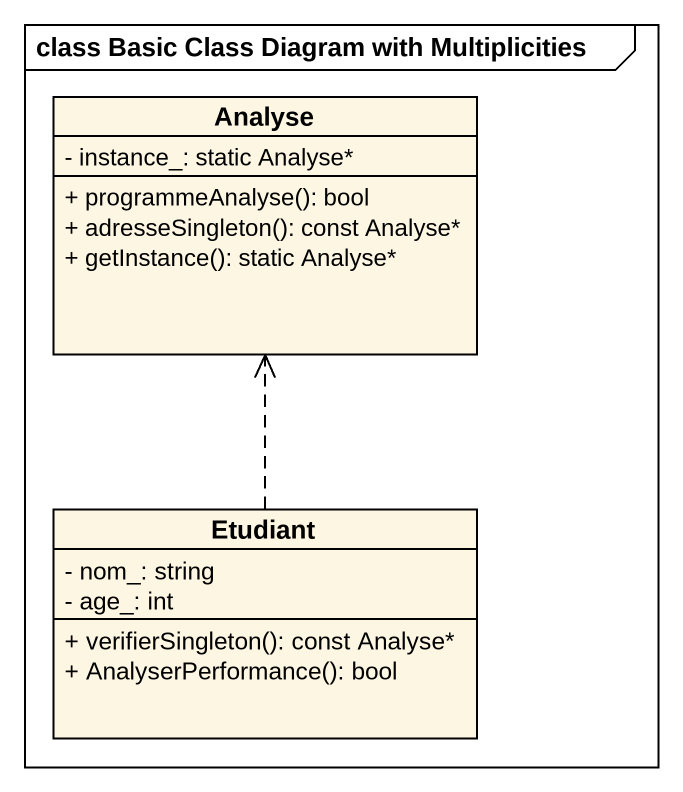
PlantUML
@startuml
mainframe class Basic Class Diagram with Multiplicities
hide circle
hide empty members
skinparam classAttributeIconSize 0
class Analyse {
  - instance_: static Analyse*
  + programmeAnalyse(): bool
  + adresseSingleton(): const Analyse*
  + getInstance(): static Analyse*
}
class Etudiant {
  - nom_: string
  - age_: int
  + verifierSingleton(): const Analyse*
  + AnalyserPerformance(): bool
}
Etudiant .up.> Analyse
@enduml
